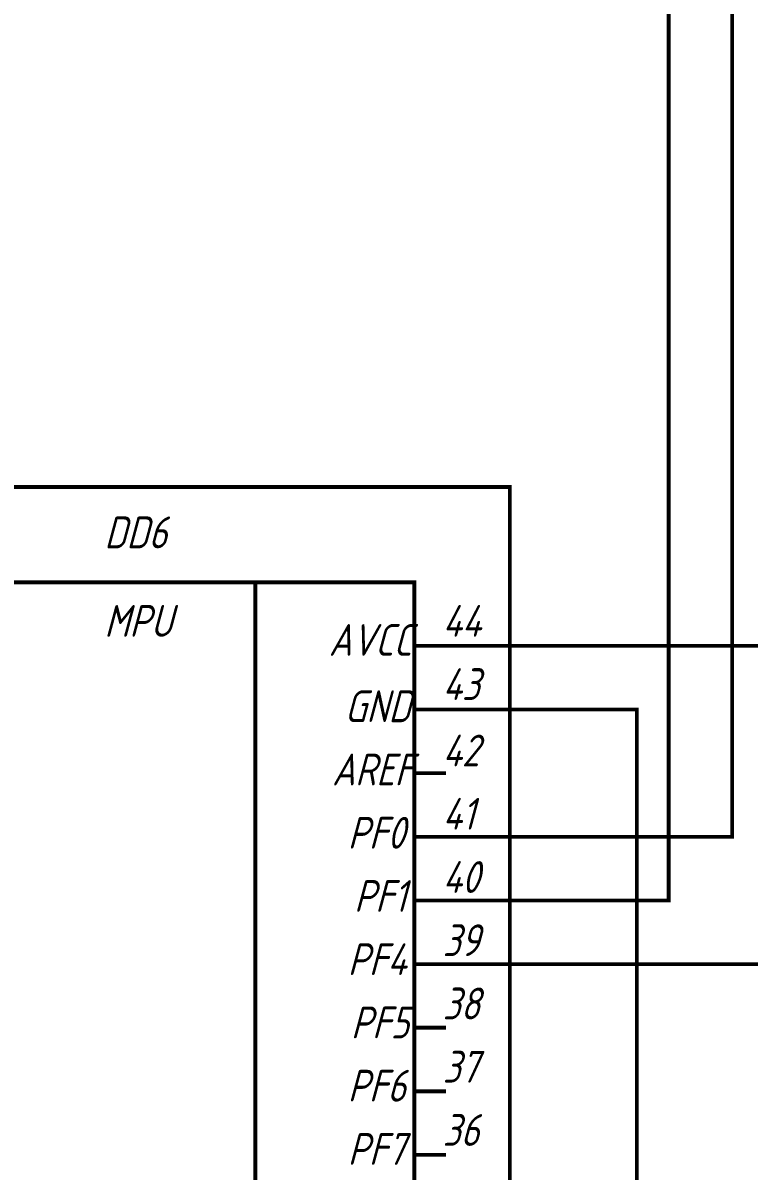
# Model space of a CAD drawing. Header units: millimetres. Extents: x 101 to 942, y 57 to 651.
# Drawn here: x 426.8 to 483.9, y 422.5 to 512.8 of the extents above; entities that cross this region are included whole.
import ezdxf

# ---------------------------------------------------------------- set-up
doc = ezdxf.new("R2010")
doc.units = ezdxf.units.MM
doc.header["$LTSCALE"] = 0.5
doc.layers.add('Sheet', color=255, linetype='Continuous')
doc.styles.add('GOST type A0', font='', dxfattribs={"oblique": 15, "height": 3.5})
doc.styles.get('GOST type A0').set_extended_font_data('GOST type A')

msp = doc.modelspace()

# ---------------------------------------------------------------- linework, layer by layer
at = {"layer": 'Sheet', "color": 7, "const_width": 0.3}
for points in [[(350.127, 478.785), (387.612, 478.785), (387.612, 573.788), (477.581, 573.788), (477.581, 443.788), (460.097, 443.788), (460.097, 443.788)], [(350.127, 483.787), (392.612, 483.787), (392.612, 568.786), (482.581, 568.786), (482.581, 448.79), (460.097, 448.79)], [(460.097, 413.793), (460.097, 413.793), (465.097, 413.793), (465.097, 476.284), (402.612, 476.284)], [(445.097, 353.787), (445.097, 468.797)], [(457.597, 463.795), (460.097, 463.795)], [(460.097, 463.795), (492.581, 463.795)], [(457.597, 458.793), (460.097, 458.793)], [(460.097, 458.793), (460.097, 458.793), (475.081, 458.793), (475.081, 418.795), (475.081, 338.797)], [(457.597, 453.792), (460.097, 453.792)], [(457.597, 448.79), (460.097, 448.79)], [(457.597, 443.788), (460.097, 443.788)], [(457.597, 438.786), (460.097, 438.786)], [(460.097, 438.786), (460.097, 438.786), (520.066, 438.786), (520.066, 438.786)], [(457.597, 433.784), (460.097, 433.784)], [(457.597, 428.783), (460.097, 428.783)], [(457.597, 423.796), (460.097, 423.796)]]:
    msp.add_lwpolyline(points, dxfattribs=at)
msp.add_lwpolyline([(412.612, 468.797), (457.597, 468.797), (457.597, 353.787), (412.612, 353.787), (412.612, 468.797)], close=True, dxfattribs=at)

# ---------------------------------------------------------------- texts
at = {"layer": 'Sheet', "color": 7, "style": 'GOST type A0', "oblique": 15}
for s, p in [('DD6', (433.233, 471.469)), ('MPU', (433.233, 464.51)), ('44', (459.817, 464.51)), ('AVCC', (450.873, 463.018)), ('43', (459.817, 459.539)), ('GND', (452.115, 457.799)), ('42', (459.817, 454.32)), ('AREF', (451.122, 452.828)), ('41', (459.817, 449.349)), ('PF0', (452.364, 447.858)), ('40', (459.817, 444.378)), ('PF1', (452.861, 442.887)), ('39', (459.817, 439.408)), ('PF4', (452.364, 437.916)), ('38', (459.817, 434.437)), ('PF5', (452.612, 432.946)), ('37', (459.817, 429.466)), ('PF6', (452.364, 427.975)), ('36', (459.817, 424.495)), ('PF7', (452.364, 423.004))]:
    msp.add_text(s, height=2.5, dxfattribs=at).set_placement(p)

doc.saveas('drawing.dxf')
